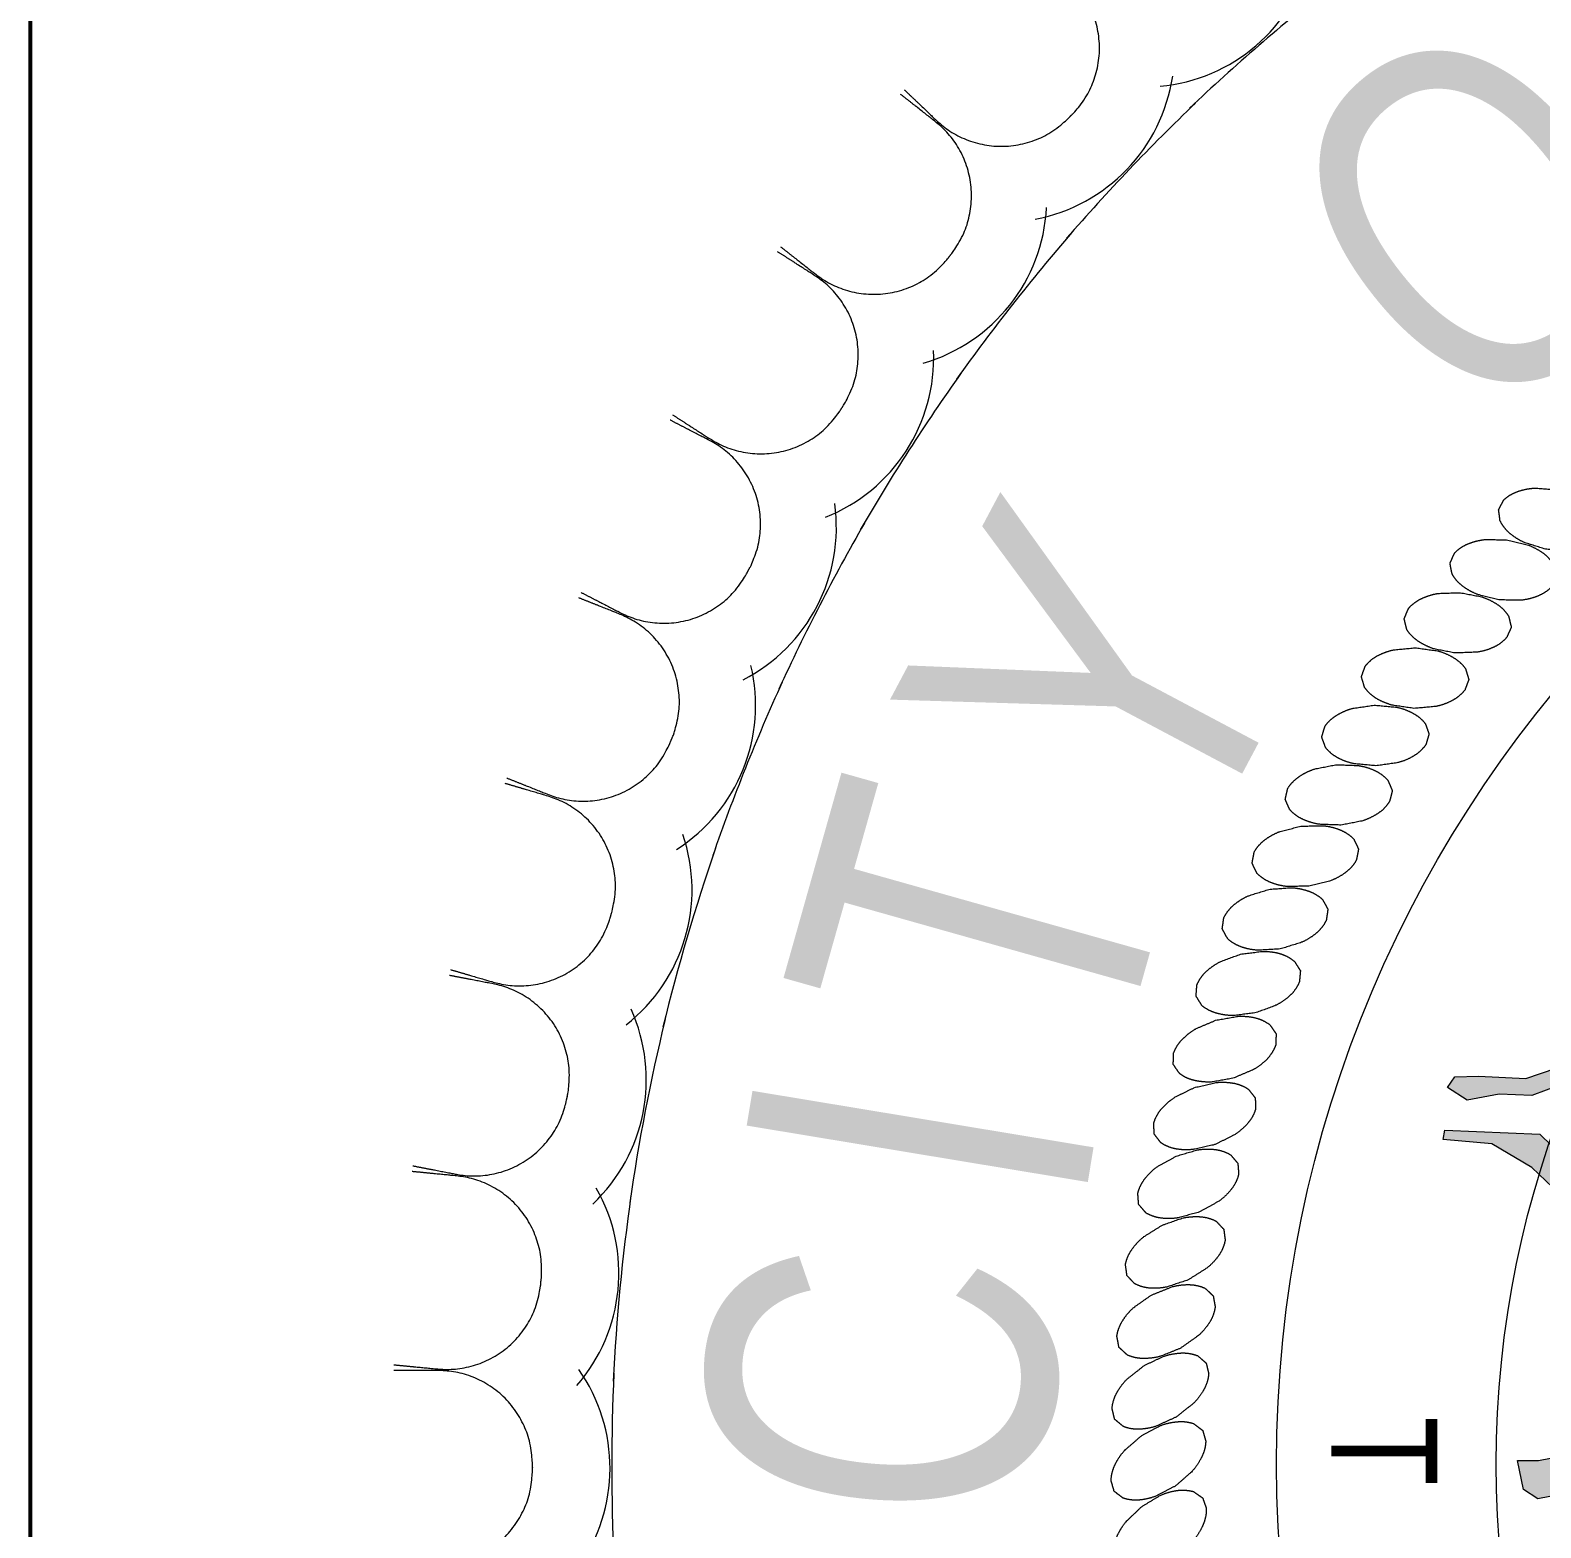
# Model space of a CAD drawing. Header units: feet. Extents: x 715168 to 716636, y 927703 to 928239.
# Drawn here: x 715782.63 to 715793.37, y 927839.97 to 927850.63 of the extents above; entities that cross this region are included whole.
import ezdxf
from ezdxf.enums import TextEntityAlignment as Align

# ---------------------------------------------------------------- set-up
doc = ezdxf.new("R2010")
doc.units = ezdxf.units.FT
doc.header["$MEASUREMENT"] = 0
doc.layers.add('62', color=7, linetype='Continuous', lineweight=0)
doc.styles.add('Style-ENGINEERING', font='ENGINEERING.shx')
doc.styles.add('Style-LOW_RES_FILLED', font='LOW_RES_FILLED.shx')

msp = doc.modelspace()

# ---------------------------------------------------------------- linework, layer by layer
at = {"layer": '62', "color": 7, "linetype": 'Continuous', "lineweight": 53}
msp.add_line((715782.627, 927857.925), (715782.627, 927822.925), dxfattribs=at)
at = {"layer": '62', "color": 7, "linetype": 'Continuous', "lineweight": 0, "flags": 128}
for points in [[(715793.506, 927843.125), (715793.303, 927843.049), (715793.07, 927843.059), (715792.842, 927843.016), (715792.703, 927843.106), (715792.755, 927843.181), (715792.923, 927843.187), (715793.259, 927843.17), (715793.474, 927843.244)], [(715793.5, 927842.347), (715793.303, 927842.537), (715793.018, 927842.705), (715792.671, 927842.736), (715792.683, 927842.803), (715793.359, 927842.775), (715793.444, 927842.69)], [(715793.503, 927840.212), (715793.344, 927840.18), (715793.243, 927840.246), (715793.201, 927840.454), (715793.35, 927840.454), (715793.63, 927840.507)]]:
    msp.add_lwpolyline(points, dxfattribs=at)
at = {"layer": '62', "color": 7, "linetype": 'Continuous', "lineweight": 0}
for centre, major_axis, start_param, end_param in [((715790.547, 927851.439), (-1.218, 0), 1.662989, 2.899289), ((715800.683, 927839.76), (-14.235, 0), 5.379732, 5.473042), ((715789.544, 927850.478), (-1.218, 0), 1.758188, 2.994489), ((715800.744, 927839.815), (-14.235, 0), 5.474932, 5.568242), ((715788.636, 927849.427), (-1.218, 0), 1.853388, 3.089689), ((715800.8, 927839.877), (-14.235, 0), 5.570132, 5.663442), ((715787.832, 927848.294), (-1.218, 0), 1.948588, 3.184888), ((715800.849, 927839.943), (-14.235, 0), 5.665332, 5.758642), ((715787.14, 927847.09), (-1.218, 0), 2.043788, 3.280088), ((715800.892, 927840.014), (-14.235, 0), 5.760531, 5.853841), ((715786.566, 927845.825), (-1.218, 0), 2.138987, 3.375288), ((715800.927, 927840.088), (-14.235, 0), 5.855731, 5.949041), ((715786.114, 927844.512), (-1.218, 0), 2.234187, 3.470488), ((715800.956, 927840.166), (-14.235, 0), 5.950931, 6.044241), ((715785.789, 927843.161), (-1.218, 0), 2.329387, 3.565688), ((715800.977, 927840.246), (-14.235, 0), 6.046131, 6.139441), ((715785.594, 927841.786), (-1.218, 0), 2.424587, 3.660887), ((715800.99, 927840.327), (-14.235, 0), 6.141331, 6.234641), ((715785.531, 927840.399), (-1.218, 0), 2.519787, 3.756087), ((715800.996, 927840.41), (-14.235, 0), 6.23653, 6.32984)]:
    msp.add_ellipse(centre, major_axis=major_axis, ratio=0.999837, start_param=start_param, end_param=end_param, dxfattribs=at)
for major_axis in [(8.641, 0), (7.079, 0)]:
    msp.add_ellipse((715800.128, 927840.427), major_axis=major_axis, ratio=0.999837, dxfattribs=at)
for points, weights, knots in [([(715788.841, 927850.202), (715788.955, 927850.093), (715789.069, 927849.984), (715789.553, 927849.523), (715790.015, 927850.007), (715790.029, 927850.022), (715790.044, 927850.036), (715790.505, 927850.521), (715790.021, 927850.982), (715789.907, 927851.091), (715789.793, 927851.2)], [1, 1, 1, 0.707106781187, 1, 1, 1, 0.707106781187, 1, 1, 1], [0, 0, 0, 0.2, 0.2, 0.4, 0.4, 0.6, 0.6, 0.8, 0.8, 1, 1, 1]), ([(715787.962, 927849.085), (715788.086, 927848.987), (715788.211, 927848.89), (715788.737, 927848.477), (715789.15, 927849.002), (715789.163, 927849.018), (715789.176, 927849.035), (715789.589, 927849.561), (715789.063, 927849.974), (715788.939, 927850.072), (715788.815, 927850.169)], [1, 1, 1, 0.707106781187, 1, 1, 1, 0.707106781187, 1, 1, 1], [0, 0, 0, 0.2, 0.2, 0.4, 0.4, 0.6, 0.6, 0.8, 0.8, 1, 1, 1]), ([(715787.194, 927847.89), (715787.327, 927847.804), (715787.46, 927847.719), (715788.023, 927847.357), (715788.385, 927847.92), (715788.396, 927847.937), (715788.407, 927847.955), (715788.769, 927848.518), (715788.206, 927848.879), (715788.073, 927848.965), (715787.94, 927849.05)], [1, 1, 1, 0.707106781187, 1, 1, 1, 0.707106781187, 1, 1, 1], [0, 0, 0, 0.2, 0.2, 0.4, 0.4, 0.6, 0.6, 0.8, 0.8, 1, 1, 1]), ([(715786.543, 927846.627), (715786.684, 927846.554), (715786.824, 927846.482), (715787.419, 927846.176), (715787.725, 927846.77), (715787.735, 927846.788), (715787.745, 927846.807), (715788.051, 927847.401), (715787.456, 927847.708), (715787.316, 927847.78), (715787.176, 927847.853)], [1, 1, 1, 0.707106781187, 1, 1, 1, 0.707106781187, 1, 1, 1], [0, 0, 0, 0.2, 0.2, 0.4, 0.4, 0.6, 0.6, 0.8, 0.8, 1, 1, 1]), ([(715793.817, 927847.077), (715793.811, 927847.116), (715793.806, 927847.156), (715793.78, 927847.209), (715793.734, 927847.247), (715793.685, 927847.288), (715793.628, 927847.313), (715793.554, 927847.336), (715793.48, 927847.358), (715793.403, 927847.363), (715793.326, 927847.369), (715793.263, 927847.366), (715793.203, 927847.345), (715793.147, 927847.326), (715793.103, 927847.285), (715793.084, 927847.25), (715793.066, 927847.215), (715793.071, 927847.176), (715793.076, 927847.137), (715793.102, 927847.084), (715793.148, 927847.045), (715793.196, 927847.005), (715793.254, 927846.98), (715793.328, 927846.957), (715793.402, 927846.934), (715793.479, 927846.929), (715793.556, 927846.924), (715793.619, 927846.927), (715793.679, 927846.948), (715793.735, 927846.967), (715793.779, 927847.008), (715793.798, 927847.043), (715793.817, 927847.077)], [1, 1, 1, 0.977628081742, 1, 0.989922467594, 1, 1, 1, 1, 1, 0.989922467594, 1, 0.977628081742, 1, 1, 1, 1, 1, 0.977628081742, 1, 0.989922467594, 1, 1, 1, 1, 1, 0.989922467594, 1, 0.977628081742, 1, 1, 1], [0, 0, 0, 0.076923, 0.076923, 0.153846, 0.153846, 0.230769, 0.230769, 0.269231, 0.269231, 0.307692, 0.307692, 0.384615, 0.384615, 0.461538, 0.461538, 0.5, 0.5, 0.538462, 0.538462, 0.615385, 0.615385, 0.692308, 0.692308, 0.730769, 0.730769, 0.769231, 0.769231, 0.846154, 0.846154, 0.923077, 0.923077, 1, 1, 1]), ([(715793.477, 927846.738), (715793.47, 927846.777), (715793.462, 927846.815), (715793.433, 927846.868), (715793.386, 927846.904), (715793.335, 927846.941), (715793.276, 927846.964), (715793.201, 927846.982), (715793.126, 927847.001), (715793.049, 927847.002), (715792.972, 927847.003), (715792.909, 927846.997), (715792.85, 927846.973), (715792.795, 927846.951), (715792.754, 927846.908), (715792.737, 927846.872), (715792.72, 927846.836), (715792.727, 927846.797), (715792.735, 927846.759), (715792.763, 927846.707), (715792.811, 927846.671), (715792.862, 927846.633), (715792.921, 927846.611), (715792.996, 927846.592), (715793.071, 927846.574), (715793.148, 927846.572), (715793.225, 927846.571), (715793.288, 927846.578), (715793.346, 927846.602), (715793.402, 927846.624), (715793.443, 927846.667), (715793.46, 927846.702), (715793.477, 927846.738)], [1, 1, 1, 0.977628081742, 1, 0.989922467594, 1, 1, 1, 1, 1, 0.989922467594, 1, 0.977628081742, 1, 1, 1, 1, 1, 0.977628081742, 1, 0.989922467594, 1, 1, 1, 1, 1, 0.989922467594, 1, 0.977628081742, 1, 1, 1], [0, 0, 0, 0.076923, 0.076923, 0.153846, 0.153846, 0.230769, 0.230769, 0.269231, 0.269231, 0.307692, 0.307692, 0.384615, 0.384615, 0.461538, 0.461538, 0.5, 0.5, 0.538462, 0.538462, 0.615385, 0.615385, 0.692308, 0.692308, 0.730769, 0.730769, 0.769231, 0.769231, 0.846154, 0.846154, 0.923077, 0.923077, 1, 1, 1]), ([(715793.156, 927846.381), (715793.146, 927846.419), (715793.137, 927846.458), (715793.105, 927846.509), (715793.056, 927846.542), (715793.003, 927846.577), (715792.943, 927846.596), (715792.867, 927846.611), (715792.791, 927846.625), (715792.714, 927846.623), (715792.637, 927846.62), (715792.575, 927846.61), (715792.518, 927846.583), (715792.464, 927846.558), (715792.425, 927846.513), (715792.41, 927846.476), (715792.394, 927846.44), (715792.404, 927846.401), (715792.413, 927846.363), (715792.445, 927846.313), (715792.494, 927846.28), (715792.547, 927846.245), (715792.607, 927846.225), (715792.683, 927846.21), (715792.758, 927846.196), (715792.836, 927846.199), (715792.913, 927846.202), (715792.975, 927846.211), (715793.032, 927846.238), (715793.087, 927846.263), (715793.125, 927846.309), (715793.141, 927846.345), (715793.156, 927846.381)], [1, 1, 1, 0.977628081742, 1, 0.989922467594, 1, 1, 1, 1, 1, 0.989922467594, 1, 0.977628081742, 1, 1, 1, 1, 1, 0.977628081742, 1, 0.989922467594, 1, 1, 1, 1, 1, 0.989922467594, 1, 0.977628081742, 1, 1, 1], [0, 0, 0, 0.076923, 0.076923, 0.153846, 0.153846, 0.230769, 0.230769, 0.269231, 0.269231, 0.307692, 0.307692, 0.384615, 0.384615, 0.461538, 0.461538, 0.5, 0.5, 0.538462, 0.538462, 0.615385, 0.615385, 0.692308, 0.692308, 0.730769, 0.730769, 0.769231, 0.769231, 0.846154, 0.846154, 0.923077, 0.923077, 1, 1, 1]), ([(715786.015, 927845.307), (715786.162, 927845.249), (715786.309, 927845.19), (715786.93, 927844.942), (715787.178, 927845.563), (715787.186, 927845.582), (715787.194, 927845.601), (715787.442, 927846.222), (715786.821, 927846.471), (715786.675, 927846.529), (715786.528, 927846.588)], [1, 1, 1, 0.707106781187, 1, 1, 1, 0.707106781187, 1, 1, 1], [0, 0, 0, 0.2, 0.2, 0.4, 0.4, 0.6, 0.6, 0.8, 0.8, 1, 1, 1]), ([(715792.854, 927846.008), (715792.854, 927846.008), (715792.842, 927846.046), (715792.831, 927846.084), (715792.797, 927846.133), (715792.745, 927846.163), (715792.691, 927846.196), (715792.63, 927846.212), (715792.553, 927846.222), (715792.477, 927846.233), (715792.4, 927846.226), (715792.323, 927846.219), (715792.262, 927846.206), (715792.206, 927846.177), (715792.153, 927846.149), (715792.117, 927846.101), (715792.104, 927846.064), (715792.09, 927846.027), (715792.102, 927845.989), (715792.113, 927845.951), (715792.147, 927845.903), (715792.198, 927845.872), (715792.253, 927845.84), (715792.314, 927845.824), (715792.39, 927845.813), (715792.467, 927845.802), (715792.544, 927845.809), (715792.621, 927845.816), (715792.682, 927845.829), (715792.738, 927845.859), (715792.791, 927845.887), (715792.827, 927845.934), (715792.84, 927845.971), (715792.854, 927846.008)], [1, 1, 1, 1, 0.977628081742, 1, 0.989922467594, 1, 1, 1, 1, 1, 0.989922467594, 1, 0.977628081742, 1, 1, 1, 1, 1, 0.977628081742, 1, 0.989922467594, 1, 1, 1, 1, 1, 0.989922467594, 1, 0.977628081742, 1, 1, 1], [0, 0, 0, 0, 0.076923, 0.076923, 0.153846, 0.153846, 0.230769, 0.230769, 0.269231, 0.269231, 0.307692, 0.307692, 0.384615, 0.384615, 0.461538, 0.461538, 0.5, 0.5, 0.538462, 0.538462, 0.615385, 0.615385, 0.692308, 0.692308, 0.730769, 0.730769, 0.769231, 0.769231, 0.846154, 0.846154, 0.923077, 0.923077, 1, 1, 1]), ([(715792.571, 927845.62), (715792.558, 927845.657), (715792.545, 927845.694), (715792.508, 927845.741), (715792.455, 927845.769), (715792.399, 927845.799), (715792.338, 927845.811), (715792.261, 927845.818), (715792.184, 927845.825), (715792.107, 927845.814), (715792.031, 927845.803), (715791.97, 927845.787), (715791.916, 927845.754), (715791.865, 927845.724), (715791.831, 927845.674), (715791.82, 927845.637), (715791.808, 927845.599), (715791.822, 927845.562), (715791.835, 927845.525), (715791.871, 927845.478), (715791.924, 927845.45), (715791.98, 927845.42), (715792.042, 927845.408), (715792.119, 927845.401), (715792.196, 927845.394), (715792.272, 927845.405), (715792.349, 927845.416), (715792.41, 927845.432), (715792.464, 927845.465), (715792.515, 927845.496), (715792.549, 927845.545), (715792.56, 927845.582), (715792.571, 927845.62)], [1, 1, 1, 0.977628081742, 1, 0.989922467594, 1, 1, 1, 1, 1, 0.989922467594, 1, 0.977628081742, 1, 1, 1, 1, 1, 0.977628081742, 1, 0.989922467594, 1, 1, 1, 1, 1, 0.989922467594, 1, 0.977628081742, 1, 1, 1], [0, 0, 0, 0.076923, 0.076923, 0.153846, 0.153846, 0.230769, 0.230769, 0.269231, 0.269231, 0.307692, 0.307692, 0.384615, 0.384615, 0.461538, 0.461538, 0.5, 0.5, 0.538462, 0.538462, 0.615385, 0.615385, 0.692308, 0.692308, 0.730769, 0.730769, 0.769231, 0.769231, 0.846154, 0.846154, 0.923077, 0.923077, 1, 1, 1]), ([(715792.31, 927845.217), (715792.295, 927845.254), (715792.279, 927845.29), (715792.24, 927845.335), (715792.186, 927845.36), (715792.129, 927845.387), (715792.066, 927845.396), (715791.989, 927845.399), (715791.912, 927845.402), (715791.836, 927845.387), (715791.761, 927845.372), (715791.7, 927845.353), (715791.648, 927845.317), (715791.599, 927845.284), (715791.567, 927845.233), (715791.558, 927845.195), (715791.549, 927845.156), (715791.564, 927845.12), (715791.58, 927845.084), (715791.618, 927845.039), (715791.673, 927845.014), (715791.73, 927844.987), (715791.792, 927844.978), (715791.87, 927844.975), (715791.947, 927844.972), (715792.022, 927844.987), (715792.098, 927845.002), (715792.158, 927845.022), (715792.211, 927845.057), (715792.26, 927845.09), (715792.291, 927845.141), (715792.301, 927845.179), (715792.31, 927845.217)], [1, 1, 1, 0.977628081742, 1, 0.989922467594, 1, 1, 1, 1, 1, 0.989922467594, 1, 0.977628081742, 1, 1, 1, 1, 1, 0.977628081742, 1, 0.989922467594, 1, 1, 1, 1, 1, 0.989922467594, 1, 0.977628081742, 1, 1, 1], [0, 0, 0, 0.076923, 0.076923, 0.153846, 0.153846, 0.230769, 0.230769, 0.269231, 0.269231, 0.307692, 0.307692, 0.384615, 0.384615, 0.461538, 0.461538, 0.5, 0.5, 0.538462, 0.538462, 0.615385, 0.615385, 0.692308, 0.692308, 0.730769, 0.730769, 0.769231, 0.769231, 0.846154, 0.846154, 0.923077, 0.923077, 1, 1, 1]), ([(715785.616, 927843.944), (715785.767, 927843.9), (715785.918, 927843.856), (715786.56, 927843.667), (715786.749, 927844.309), (715786.755, 927844.329), (715786.76, 927844.348), (715786.949, 927844.99), (715786.307, 927845.178), (715786.156, 927845.223), (715786.004, 927845.268)], [1, 1, 1, 0.707106781187, 1, 1, 1, 0.707106781187, 1, 1, 1], [0, 0, 0, 0.2, 0.2, 0.4, 0.4, 0.6, 0.6, 0.8, 0.8, 1, 1, 1]), ([(715792.07, 927844.802), (715792.053, 927844.837), (715792.036, 927844.873), (715791.994, 927844.916), (715791.939, 927844.938), (715791.88, 927844.962), (715791.817, 927844.968), (715791.74, 927844.966), (715791.663, 927844.965), (715791.588, 927844.946), (715791.513, 927844.927), (715791.454, 927844.905), (715791.404, 927844.867), (715791.356, 927844.831), (715791.328, 927844.779), (715791.321, 927844.74), (715791.313, 927844.701), (715791.33, 927844.665), (715791.347, 927844.63), (715791.389, 927844.587), (715791.444, 927844.565), (715791.503, 927844.541), (715791.565, 927844.535), (715791.643, 927844.537), (715791.72, 927844.538), (715791.795, 927844.557), (715791.87, 927844.576), (715791.929, 927844.598), (715791.979, 927844.636), (715792.027, 927844.672), (715792.055, 927844.724), (715792.063, 927844.763), (715792.07, 927844.802)], [1, 1, 1, 0.977628081742, 1, 0.989922467594, 1, 1, 1, 1, 1, 0.989922467594, 1, 0.977628081742, 1, 1, 1, 1, 1, 0.977628081742, 1, 0.989922467594, 1, 1, 1, 1, 1, 0.989922467594, 1, 0.977628081742, 1, 1, 1], [0, 0, 0, 0.076923, 0.076923, 0.153846, 0.153846, 0.230769, 0.230769, 0.269231, 0.269231, 0.307692, 0.307692, 0.384615, 0.384615, 0.461538, 0.461538, 0.5, 0.5, 0.538462, 0.538462, 0.615385, 0.615385, 0.692308, 0.692308, 0.730769, 0.730769, 0.769231, 0.769231, 0.846154, 0.846154, 0.923077, 0.923077, 1, 1, 1]), ([(715791.852, 927844.374), (715791.833, 927844.409), (715791.814, 927844.443), (715791.77, 927844.484), (715791.714, 927844.503), (715791.654, 927844.524), (715791.591, 927844.527), (715791.514, 927844.521), (715791.437, 927844.516), (715791.363, 927844.493), (715791.289, 927844.47), (715791.232, 927844.445), (715791.183, 927844.404), (715791.138, 927844.366), (715791.112, 927844.312), (715791.107, 927844.273), (715791.101, 927844.234), (715791.12, 927844.199), (715791.139, 927844.165), (715791.183, 927844.124), (715791.239, 927844.105), (715791.299, 927844.084), (715791.362, 927844.082), (715791.439, 927844.087), (715791.516, 927844.092), (715791.59, 927844.115), (715791.664, 927844.138), (715791.722, 927844.163), (715791.77, 927844.204), (715791.816, 927844.242), (715791.841, 927844.296), (715791.847, 927844.335), (715791.852, 927844.374)], [1, 1, 1, 0.977628081742, 1, 0.989922467594, 1, 1, 1, 1, 1, 0.989922467594, 1, 0.977628081742, 1, 1, 1, 1, 1, 0.977628081742, 1, 0.989922467594, 1, 1, 1, 1, 1, 0.989922467594, 1, 0.977628081742, 1, 1, 1], [0, 0, 0, 0.076923, 0.076923, 0.153846, 0.153846, 0.230769, 0.230769, 0.269231, 0.269231, 0.307692, 0.307692, 0.384615, 0.384615, 0.461538, 0.461538, 0.5, 0.5, 0.538462, 0.538462, 0.615385, 0.615385, 0.692308, 0.692308, 0.730769, 0.730769, 0.769231, 0.769231, 0.846154, 0.846154, 0.923077, 0.923077, 1, 1, 1]), ([(715791.657, 927843.936), (715791.657, 927843.936), (715791.636, 927843.969), (715791.615, 927844.003), (715791.569, 927844.041), (715791.512, 927844.058), (715791.451, 927844.075), (715791.388, 927844.074), (715791.312, 927844.065), (715791.235, 927844.055), (715791.162, 927844.029), (715791.09, 927844.002), (715791.034, 927843.974), (715790.987, 927843.931), (715790.944, 927843.89), (715790.921, 927843.835), (715790.918, 927843.796), (715790.915, 927843.756), (715790.935, 927843.723), (715790.956, 927843.689), (715791.002, 927843.651), (715791.059, 927843.635), (715791.12, 927843.617), (715791.183, 927843.618), (715791.26, 927843.627), (715791.336, 927843.637), (715791.409, 927843.663), (715791.481, 927843.69), (715791.538, 927843.718), (715791.584, 927843.761), (715791.627, 927843.802), (715791.65, 927843.857), (715791.653, 927843.897), (715791.657, 927843.936)], [1, 1, 1, 1, 0.977628081742, 1, 0.989922467594, 1, 1, 1, 1, 1, 0.989922467594, 1, 0.977628081742, 1, 1, 1, 1, 1, 0.977628081742, 1, 0.989922467594, 1, 1, 1, 1, 1, 0.989922467594, 1, 0.977628081742, 1, 1, 1], [0, 0, 0, 0, 0.076923, 0.076923, 0.153846, 0.153846, 0.230769, 0.230769, 0.269231, 0.269231, 0.307692, 0.307692, 0.384615, 0.384615, 0.461538, 0.461538, 0.5, 0.5, 0.538462, 0.538462, 0.615385, 0.615385, 0.692308, 0.692308, 0.730769, 0.730769, 0.769231, 0.769231, 0.846154, 0.846154, 0.923077, 0.923077, 1, 1, 1]), ([(715785.347, 927842.549), (715785.502, 927842.519), (715785.657, 927842.489), (715786.314, 927842.363), (715786.44, 927843.019), (715786.445, 927843.04), (715786.448, 927843.06), (715786.575, 927843.717), (715785.918, 927843.843), (715785.763, 927843.873), (715785.608, 927843.903)], [1, 1, 1, 0.707106781187, 1, 1, 1, 0.707106781187, 1, 1, 1], [0, 0, 0, 0.2, 0.2, 0.4, 0.4, 0.6, 0.6, 0.8, 0.8, 1, 1, 1]), ([(715791.484, 927843.488), (715791.462, 927843.52), (715791.44, 927843.552), (715791.392, 927843.588), (715791.334, 927843.602), (715791.272, 927843.616), (715791.209, 927843.612), (715791.133, 927843.598), (715791.057, 927843.585), (715790.986, 927843.555), (715790.915, 927843.524), (715790.86, 927843.493), (715790.817, 927843.448), (715790.775, 927843.405), (715790.755, 927843.349), (715790.754, 927843.309), (715790.753, 927843.27), (715790.775, 927843.237), (715790.798, 927843.205), (715790.845, 927843.169), (715790.904, 927843.156), (715790.965, 927843.142), (715791.028, 927843.145), (715791.104, 927843.159), (715791.18, 927843.172), (715791.251, 927843.203), (715791.322, 927843.233), (715791.377, 927843.264), (715791.421, 927843.31), (715791.462, 927843.353), (715791.482, 927843.409), (715791.483, 927843.448), (715791.484, 927843.488)], [1, 1, 1, 0.977628081742, 1, 0.989922467594, 1, 1, 1, 1, 1, 0.989922467594, 1, 0.977628081742, 1, 1, 1, 1, 1, 0.977628081742, 1, 0.989922467594, 1, 1, 1, 1, 1, 0.989922467594, 1, 0.977628081742, 1, 1, 1], [0, 0, 0, 0.076923, 0.076923, 0.153846, 0.153846, 0.230769, 0.230769, 0.269231, 0.269231, 0.307692, 0.307692, 0.384615, 0.384615, 0.461538, 0.461538, 0.5, 0.5, 0.538462, 0.538462, 0.615385, 0.615385, 0.692308, 0.692308, 0.730769, 0.730769, 0.769231, 0.769231, 0.846154, 0.846154, 0.923077, 0.923077, 1, 1, 1]), ([(715791.336, 927843.031), (715791.336, 927843.031), (715791.312, 927843.062), (715791.288, 927843.093), (715791.238, 927843.127), (715791.18, 927843.137), (715791.117, 927843.148), (715791.055, 927843.141), (715790.98, 927843.123), (715790.904, 927843.106), (715790.835, 927843.072), (715790.766, 927843.038), (715790.713, 927843.004), (715790.671, 927842.956), (715790.632, 927842.911), (715790.615, 927842.854), (715790.616, 927842.815), (715790.617, 927842.775), (715790.641, 927842.744), (715790.665, 927842.713), (715790.715, 927842.679), (715790.773, 927842.669), (715790.836, 927842.658), (715790.898, 927842.666), (715790.974, 927842.683), (715791.049, 927842.7), (715791.118, 927842.734), (715791.187, 927842.769), (715791.24, 927842.803), (715791.282, 927842.85), (715791.321, 927842.895), (715791.338, 927842.952), (715791.337, 927842.992), (715791.336, 927843.031)], [1, 1, 1, 1, 0.977628081742, 1, 0.989922467594, 1, 1, 1, 1, 1, 0.989922467594, 1, 0.977628081742, 1, 1, 1, 1, 1, 0.977628081742, 1, 0.989922467594, 1, 1, 1, 1, 1, 0.989922467594, 1, 0.977628081742, 1, 1, 1], [0, 0, 0, 0, 0.076923, 0.076923, 0.153846, 0.153846, 0.230769, 0.230769, 0.269231, 0.269231, 0.307692, 0.307692, 0.384615, 0.384615, 0.461538, 0.461538, 0.5, 0.5, 0.538462, 0.538462, 0.615385, 0.615385, 0.692308, 0.692308, 0.730769, 0.730769, 0.769231, 0.769231, 0.846154, 0.846154, 0.923077, 0.923077, 1, 1, 1]), ([(715791.212, 927842.567), (715791.212, 927842.567), (715791.186, 927842.597), (715791.161, 927842.627), (715791.109, 927842.658), (715791.05, 927842.665), (715790.987, 927842.673), (715790.925, 927842.662), (715790.851, 927842.641), (715790.777, 927842.619), (715790.709, 927842.582), (715790.642, 927842.545), (715790.591, 927842.508), (715790.552, 927842.458), (715790.515, 927842.411), (715790.501, 927842.353), (715790.504, 927842.314), (715790.507, 927842.274), (715790.533, 927842.244), (715790.559, 927842.214), (715790.61, 927842.184), (715790.669, 927842.177), (715790.731, 927842.169), (715790.794, 927842.18), (715790.868, 927842.201), (715790.942, 927842.222), (715791.01, 927842.26), (715791.077, 927842.297), (715791.128, 927842.334), (715791.167, 927842.384), (715791.204, 927842.431), (715791.218, 927842.489), (715791.215, 927842.528), (715791.212, 927842.567)], [1, 1, 1, 1, 0.977628081742, 1, 0.989922467594, 1, 1, 1, 1, 1, 0.989922467594, 1, 0.977628081742, 1, 1, 1, 1, 1, 0.977628081742, 1, 0.989922467594, 1, 1, 1, 1, 1, 0.989922467594, 1, 0.977628081742, 1, 1, 1], [0, 0, 0, 0, 0.076923, 0.076923, 0.153846, 0.153846, 0.230769, 0.230769, 0.269231, 0.269231, 0.307692, 0.307692, 0.384615, 0.384615, 0.461538, 0.461538, 0.5, 0.5, 0.538462, 0.538462, 0.615385, 0.615385, 0.692308, 0.692308, 0.730769, 0.730769, 0.769231, 0.769231, 0.846154, 0.846154, 0.923077, 0.923077, 1, 1, 1]), ([(715785.212, 927841.134), (715785.369, 927841.119), (715785.526, 927841.104), (715786.192, 927841.041), (715786.256, 927841.707), (715786.258, 927841.727), (715786.26, 927841.748), (715786.323, 927842.414), (715785.658, 927842.477), (715785.5, 927842.493), (715785.343, 927842.508)], [1, 1, 1, 0.707106781187, 1, 1, 1, 0.707106781187, 1, 1, 1], [0, 0, 0, 0.2, 0.2, 0.4, 0.4, 0.6, 0.6, 0.8, 0.8, 1, 1, 1]), ([(715791.112, 927842.098), (715791.112, 927842.098), (715791.085, 927842.126), (715791.058, 927842.155), (715791.005, 927842.183), (715790.945, 927842.187), (715790.882, 927842.191), (715790.821, 927842.178), (715790.748, 927842.153), (715790.675, 927842.127), (715790.609, 927842.086), (715790.544, 927842.045), (715790.495, 927842.006), (715790.459, 927841.954), (715790.424, 927841.905), (715790.413, 927841.847), (715790.419, 927841.807), (715790.424, 927841.768), (715790.451, 927841.74), (715790.478, 927841.711), (715790.531, 927841.683), (715790.59, 927841.679), (715790.653, 927841.675), (715790.715, 927841.689), (715790.788, 927841.714), (715790.861, 927841.739), (715790.926, 927841.78), (715790.991, 927841.821), (715791.041, 927841.861), (715791.077, 927841.912), (715791.111, 927841.961), (715791.122, 927842.02), (715791.117, 927842.059), (715791.112, 927842.098)], [1, 1, 1, 1, 0.977628081742, 1, 0.989922467594, 1, 1, 1, 1, 1, 0.989922467594, 1, 0.977628081742, 1, 1, 1, 1, 1, 0.977628081742, 1, 0.989922467594, 1, 1, 1, 1, 1, 0.989922467594, 1, 0.977628081742, 1, 1, 1], [0, 0, 0, 0, 0.076923, 0.076923, 0.153846, 0.153846, 0.230769, 0.230769, 0.269231, 0.269231, 0.307692, 0.307692, 0.384615, 0.384615, 0.461538, 0.461538, 0.5, 0.5, 0.538462, 0.538462, 0.615385, 0.615385, 0.692308, 0.692308, 0.730769, 0.730769, 0.769231, 0.769231, 0.846154, 0.846154, 0.923077, 0.923077, 1, 1, 1]), ([(715791.037, 927841.624), (715791.037, 927841.624), (715791.009, 927841.651), (715790.98, 927841.678), (715790.925, 927841.703), (715790.866, 927841.704), (715790.803, 927841.705), (715790.742, 927841.688), (715790.67, 927841.659), (715790.598, 927841.63), (715790.535, 927841.586), (715790.472, 927841.542), (715790.425, 927841.5), (715790.392, 927841.446), (715790.36, 927841.395), (715790.352, 927841.336), (715790.36, 927841.297), (715790.367, 927841.258), (715790.396, 927841.232), (715790.424, 927841.205), (715790.478, 927841.179), (715790.538, 927841.179), (715790.601, 927841.178), (715790.662, 927841.194), (715790.733, 927841.223), (715790.805, 927841.252), (715790.868, 927841.297), (715790.931, 927841.341), (715790.978, 927841.383), (715791.012, 927841.437), (715791.043, 927841.487), (715791.051, 927841.547), (715791.044, 927841.585), (715791.037, 927841.624)], [1, 1, 1, 1, 0.977628081742, 1, 0.989922467594, 1, 1, 1, 1, 1, 0.989922467594, 1, 0.977628081742, 1, 1, 1, 1, 1, 0.977628081742, 1, 0.989922467594, 1, 1, 1, 1, 1, 0.989922467594, 1, 0.977628081742, 1, 1, 1], [0, 0, 0, 0, 0.076923, 0.076923, 0.153846, 0.153846, 0.230769, 0.230769, 0.269231, 0.269231, 0.307692, 0.307692, 0.384615, 0.384615, 0.461538, 0.461538, 0.5, 0.5, 0.538462, 0.538462, 0.615385, 0.615385, 0.692308, 0.692308, 0.730769, 0.730769, 0.769231, 0.769231, 0.846154, 0.846154, 0.923077, 0.923077, 1, 1, 1]), ([(715790.987, 927841.146), (715790.957, 927841.172), (715790.927, 927841.198), (715790.871, 927841.22), (715790.812, 927841.218), (715790.749, 927841.215), (715790.689, 927841.196), (715790.619, 927841.163), (715790.548, 927841.13), (715790.488, 927841.082), (715790.427, 927841.035), (715790.382, 927840.99), (715790.352, 927840.935), (715790.323, 927840.883), (715790.318, 927840.823), (715790.327, 927840.785), (715790.336, 927840.747), (715790.367, 927840.721), (715790.397, 927840.696), (715790.452, 927840.673), (715790.511, 927840.676), (715790.575, 927840.678), (715790.634, 927840.698), (715790.705, 927840.731), (715790.775, 927840.763), (715790.835, 927840.811), (715790.896, 927840.859), (715790.941, 927840.903), (715790.971, 927840.958), (715791, 927841.011), (715791.005, 927841.07), (715790.996, 927841.108), (715790.987, 927841.146)], [1, 1, 1, 0.977628081742, 1, 0.989922467594, 1, 1, 1, 1, 1, 0.989922467594, 1, 0.977628081742, 1, 1, 1, 1, 1, 0.977628081742, 1, 0.989922467594, 1, 1, 1, 1, 1, 0.989922467594, 1, 0.977628081742, 1, 1, 1], [0, 0, 0, 0.076923, 0.076923, 0.153846, 0.153846, 0.230769, 0.230769, 0.269231, 0.269231, 0.307692, 0.307692, 0.384615, 0.384615, 0.461538, 0.461538, 0.5, 0.5, 0.538462, 0.538462, 0.615385, 0.615385, 0.692308, 0.692308, 0.730769, 0.730769, 0.769231, 0.769231, 0.846154, 0.846154, 0.923077, 0.923077, 1, 1, 1]), ([(715785.212, 927839.714), (715785.37, 927839.714), (715785.528, 927839.714), (715786.197, 927839.714), (715786.197, 927840.383), (715786.197, 927840.403), (715786.197, 927840.424), (715786.197, 927841.093), (715785.528, 927841.093), (715785.37, 927841.093), (715785.212, 927841.093)], [1, 1, 1, 0.707106781187, 1, 1, 1, 0.707106781187, 1, 1, 1], [0, 0, 0, 0.2, 0.2, 0.4, 0.4, 0.6, 0.6, 0.8, 0.8, 1, 1, 1]), ([(715790.962, 927840.667), (715790.93, 927840.691), (715790.899, 927840.715), (715790.842, 927840.735), (715790.783, 927840.729), (715790.72, 927840.724), (715790.661, 927840.701), (715790.593, 927840.664), (715790.525, 927840.628), (715790.467, 927840.577), (715790.408, 927840.526), (715790.366, 927840.48), (715790.339, 927840.423), (715790.313, 927840.369), (715790.311, 927840.31), (715790.322, 927840.272), (715790.333, 927840.234), (715790.365, 927840.21), (715790.396, 927840.186), (715790.452, 927840.167), (715790.512, 927840.172), (715790.574, 927840.178), (715790.633, 927840.201), (715790.702, 927840.237), (715790.77, 927840.273), (715790.828, 927840.324), (715790.886, 927840.375), (715790.928, 927840.422), (715790.956, 927840.479), (715790.982, 927840.532), (715790.984, 927840.592), (715790.973, 927840.63), (715790.962, 927840.667)], [1, 1, 1, 0.977628081742, 1, 0.989922467594, 1, 1, 1, 1, 1, 0.989922467594, 1, 0.977628081742, 1, 1, 1, 1, 1, 0.977628081742, 1, 0.989922467594, 1, 1, 1, 1, 1, 0.989922467594, 1, 0.977628081742, 1, 1, 1], [0, 0, 0, 0.076923, 0.076923, 0.153846, 0.153846, 0.230769, 0.230769, 0.269231, 0.269231, 0.307692, 0.307692, 0.384615, 0.384615, 0.461538, 0.461538, 0.5, 0.5, 0.538462, 0.538462, 0.615385, 0.615385, 0.692308, 0.692308, 0.730769, 0.730769, 0.769231, 0.769231, 0.846154, 0.846154, 0.923077, 0.923077, 1, 1, 1]), ([(715790.962, 927840.187), (715790.929, 927840.21), (715790.897, 927840.232), (715790.839, 927840.248), (715790.78, 927840.24), (715790.717, 927840.231), (715790.66, 927840.205), (715790.594, 927840.165), (715790.528, 927840.125), (715790.472, 927840.071), (715790.417, 927840.018), (715790.377, 927839.969), (715790.352, 927839.911), (715790.329, 927839.856), (715790.33, 927839.796), (715790.344, 927839.759), (715790.357, 927839.722), (715790.389, 927839.7), (715790.422, 927839.677), (715790.479, 927839.661), (715790.538, 927839.669), (715790.601, 927839.678), (715790.658, 927839.704), (715790.725, 927839.744), (715790.791, 927839.784), (715790.846, 927839.838), (715790.901, 927839.892), (715790.941, 927839.94), (715790.966, 927839.998), (715790.989, 927840.053), (715790.988, 927840.113), (715790.975, 927840.15), (715790.962, 927840.187)], [1, 1, 1, 0.977628081742, 1, 0.989922467594, 1, 1, 1, 1, 1, 0.989922467594, 1, 0.977628081742, 1, 1, 1, 1, 1, 0.977628081742, 1, 0.989922467594, 1, 1, 1, 1, 1, 0.989922467594, 1, 0.977628081742, 1, 1, 1], [0, 0, 0, 0.076923, 0.076923, 0.153846, 0.153846, 0.230769, 0.230769, 0.269231, 0.269231, 0.307692, 0.307692, 0.384615, 0.384615, 0.461538, 0.461538, 0.5, 0.5, 0.538462, 0.538462, 0.615385, 0.615385, 0.692308, 0.692308, 0.730769, 0.730769, 0.769231, 0.769231, 0.846154, 0.846154, 0.923077, 0.923077, 1, 1, 1])]:
    msp.add_rational_spline(points, weights, degree=2, knots=knots, dxfattribs=at)
at = {"layer": '62', "color": 7, "linetype": 'Continuous', "lineweight": 0, "extrusion": (0, 0, -1)}
for points in [[(-715792.923, 927843.187), (-715792.842, 927843.016), (-715792.755, 927843.181), (-715792.703, 927843.106)], [(-715793.259, 927843.17), (-715793.303, 927843.049), (-715793.06, 927843.181), (-715793.07, 927843.059)], [(-715792.683, 927842.803), (-715792.671, 927842.736), (-715793.06, 927842.787), (-715793.018, 927842.705)], [(-715793.06, 927842.787), (-715793.018, 927842.705), (-715793.359, 927842.775), (-715793.303, 927842.537)]]:
    msp.add_solid(points, dxfattribs=at)
at = {"layer": '62', "color": 7, "linetype": 'Continuous', "lineweight": 0}
for points in [[(715793.06, 927843.181), (715793.07, 927843.059), (715792.923, 927843.187), (715792.842, 927843.016)], [(715793.503, 927843.257), (715793.506, 927843.125), (715793.259, 927843.17), (715793.303, 927843.049)], [(715793.359, 927842.775), (715793.303, 927842.537), (715793.444, 927842.69), (715793.5, 927842.347)], [(715793.35, 927840.454), (715793.344, 927840.18), (715793.63, 927840.507), (715793.503, 927840.212)], [(715793.201, 927840.454), (715793.243, 927840.246), (715793.35, 927840.454), (715793.344, 927840.18)]]:
    msp.add_solid(points, dxfattribs=at)

# ---------------------------------------------------------------- texts
for s, height, rotation, style, width, p in [('O', 2.458, 38.266, 'Style-LOW_RES_FILLED', 0.816303, (715793.661, 927848.335)), ('Y', 2.458, 62.0082, 'Style-LOW_RES_FILLED', 0.816303, (715791.302, 927845.449)), ('T', 2.458, 74.2399, 'Style-LOW_RES_FILLED', 0.816303, (715790.554, 927843.948)), ('I', 2.458, 80.595, 'Style-LOW_RES_FILLED', 0.816303, (715790.166, 927842.557)), ('C', 2.458, 85.1797, 'Style-LOW_RES_FILLED', 0.816303, (715789.9, 927840.903)), ('T', 0.753, 270, 'Style-ENGINEERING', 0.800027, (715791.877, 927840.521))]:
    msp.add_text(s, height=height, rotation=rotation, dxfattribs=dict(at, style=style, width=width)).set_placement(p, align=Align.CENTER)

doc.saveas('drawing.dxf')
